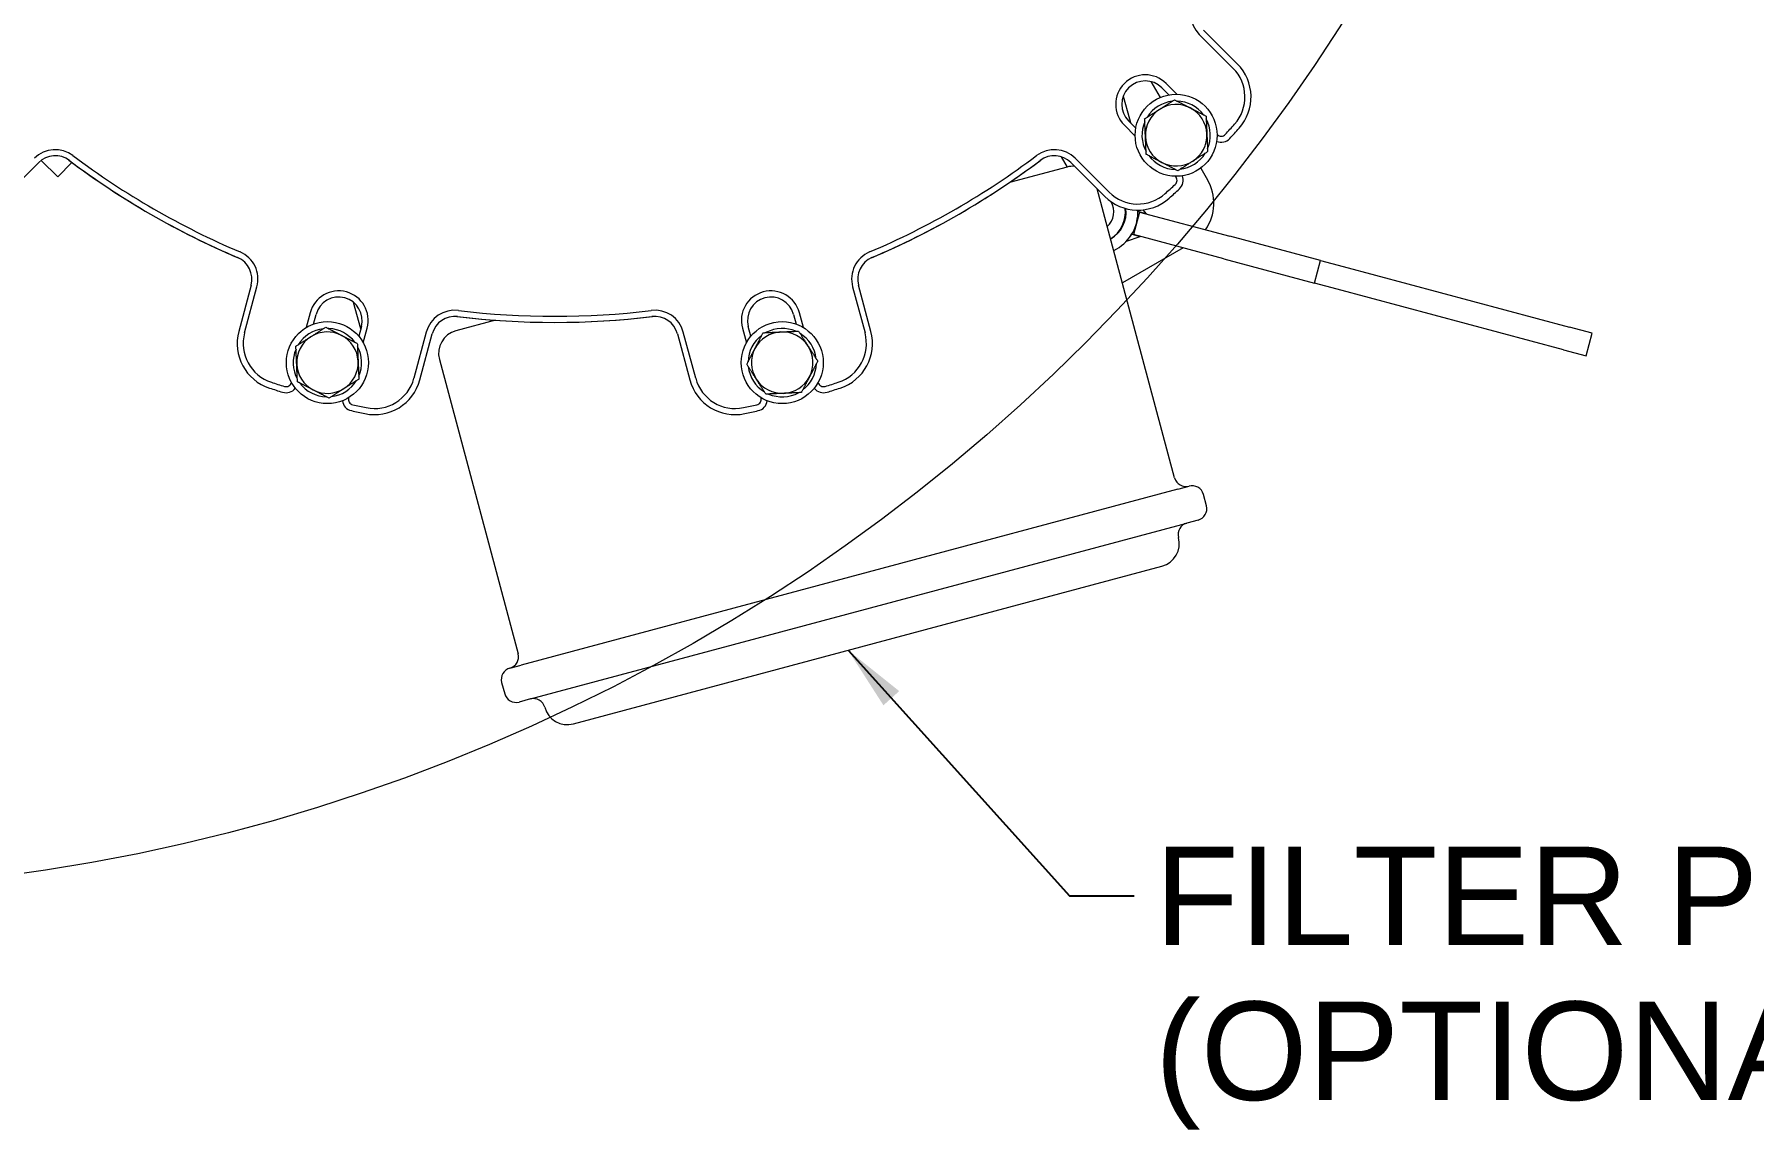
# Model space of a CAD drawing. Header units: inches. Extents: x 17 to 469, y 7 to 301.
# Drawn here: x 79.92 to 116.6, y 196.05 to 219.42 of the extents above; entities that cross this region are included whole.
import ezdxf

# ---------------------------------------------------------------- set-up
doc = ezdxf.new("R2010")
doc.units = ezdxf.units.IN
doc.header["$LTSCALE"] = 14
doc.header["$MEASUREMENT"] = 0
for name, color, linetype, lineweight in [('Symbol', 7, 'Continuous', 25), ('Symbol (ANSI)', 7, 'Continuous', 25), ('Visible', 7, 'Continuous', 18)]:
    doc.layers.add(name, color=color, linetype=linetype, lineweight=lineweight)
doc.styles.add('MEMCOR Medium', font='arial.ttf')
doc.styles.add('Standard D-E', font='arial.ttf')
doc.dimstyles.new('Default (ANSI)$7', dxfattribs={"dimscale": 14, "dimtxt": 0.15, "dimasz": 0.098425, "dimexe": 0.125, "dimexo": 0.0625, "dimgap": 0.031496, "dimtad": 0, "dimtih": 1, "dimtoh": 1, "dimdec": 4, "dimrnd": 1e-08, "dimzin": 3, "dimdsep": 46, "dimlunit": 5, "dimtxsty": 'MEMCOR Medium', "dimcen": 0.09, "dimdle": 0.393701, "dimclrd": 256, "dimclre": 256, "dimclrt": 256, "dimadec": 0, "dimazin": 1, "dimtfac": 0.8, "dimtofl": 0, "dimtmove": 0, "dimatfit": 3, "dimfxl": 1, "dimfrac": 1, "dimtolj": 1, "dimtzin": 4, "dimlwd": -1, "dimlwe": -1, "dimarcsym": 0})
doc.dimstyles.new('Default D-E$7', dxfattribs={"dimscale": 14, "dimtxt": 0.15, "dimasz": 0.098425, "dimexe": 0.125, "dimexo": 0.0625, "dimgap": 0.031496, "dimtad": 0, "dimtih": 1, "dimtoh": 1, "dimrnd": 1e-08, "dimzin": 4, "dimdsep": 46, "dimtxsty": 'Standard D-E', "dimcen": 0.09, "dimdle": 0.393701, "dimclrd": 256, "dimclre": 256, "dimclrt": 256, "dimadec": 0, "dimazin": 1, "dimtfac": 1, "dimtofl": 0, "dimtmove": 0, "dimatfit": 3, "dimfxl": 1, "dimtolj": 1, "dimtzin": 4, "dimlwd": -1, "dimlwe": -1, "dimarcsym": 0})

msp = doc.modelspace()

# ---------------------------------------------------------------- linework, layer by layer
at = {"layer": 'Visible'}
for p, q in [((104.76788, 219.41812), (105.48917, 218.69682)), ((105.58109, 218.78874), (104.8598, 219.51004)), ((103.73776, 218.40986), (103.93385, 218.07022)), ((103.97021, 218.2783), (104.12217, 218.12635)), ((104.29247, 218.1399), (104.06214, 218.37023)), ((103.14806, 218.09914), (103.2785, 217.61232)), ((103.41506, 217.41924), (103.26311, 217.5712)), ((103.2785, 217.61232), (103.29919, 217.53512)), ((103.66212, 217.65858), (103.66844, 217.6553)), ((103.17118, 217.47927), (103.40152, 217.24894)), ((105.15142, 217.28095), (105.15122, 217.28115)), ((101.82526, 216.80583), (101.95177, 216.58671)), ((79.28644, 215.96032), (80.00774, 216.68161)), ((80.41295, 216.37972), (80.06319, 216.72948)), ((80.41295, 216.37972), (80.71836, 216.68513)), ((101.94981, 216.58619), (100.7179, 216.2561)), ((102.03137, 216.68161), (102.75267, 215.96032)), ((102.84459, 216.05224), (102.1233, 216.77354)), ((104.80241, 216.56583), (104.94651, 216.31626)), ((104.24451, 209.95411), (102.59214, 216.12085)), ((104.26026, 216.39019), (104.26046, 216.38999)), ((103.49272, 215.62746), (103.36331, 215.1445)), ((103.63962, 215.5881), (103.45851, 215.63663)), ((103.49272, 215.62746), (105.42457, 215.10982)), ((103.56564, 215.67304), (103.63962, 215.5881)), ((102.88368, 215.056), (102.87829, 215.05289)), ((103.21598, 215.00413), (103.51021, 215.10514)), ((103.3291, 215.15367), (103.51021, 215.10514)), ((105.29516, 214.62686), (103.36331, 215.1445)), ((107.35642, 214.59219), (105.42457, 215.10982)), ((102.94528, 214.80289), (103.00868, 214.83949)), ((104.42447, 214.86016), (103.13017, 214.11289)), ((105.29516, 214.62686), (107.22701, 214.10922)), ((107.22701, 214.10922), (107.35642, 214.59219)), ((107.35642, 214.59219), (107.83938, 214.46278)), ((107.83938, 214.46278), (112.66901, 213.16868)), ((84.53946, 214.06522), (84.27545, 213.07991)), ((84.40102, 213.04627), (84.66503, 214.03157)), ((97.37408, 214.03157), (97.63809, 213.04627)), ((97.76366, 213.07991), (97.49965, 214.06522)), ((107.70997, 213.97981), (107.22701, 214.10922)), ((112.5396, 212.68572), (107.70997, 213.97981)), ((86.87845, 213.13519), (86.72732, 213.69922)), ((85.80016, 213.47694), (85.71585, 213.16231)), ((85.87011, 213.23573), (85.92573, 213.4433)), ((86.20091, 213.14144), (86.20123, 213.13432)), ((86.89166, 213.18448), (86.83604, 212.97691)), ((86.93292, 212.83619), (87.01723, 213.15083)), ((89.75342, 213.31817), (88.90981, 213.09213)), ((95.02188, 213.15083), (95.10619, 212.83619)), ((95.20307, 212.97691), (95.14745, 213.18448)), ((96.11338, 213.4433), (96.169, 213.23573)), ((96.32326, 213.16231), (96.23895, 213.47694)), ((113.15198, 213.03927), (112.66901, 213.16868)), ((88.27759, 213.06359), (88.01358, 212.07828)), ((88.13915, 212.04464), (88.40316, 213.02995)), ((93.63595, 213.02995), (93.89996, 212.04464)), ((94.02553, 212.07828), (93.76152, 213.06359)), ((95.5367, 213.06065), (95.54053, 213.05464)), ((113.02257, 212.55631), (113.15198, 213.03927)), ((88.55626, 212.47976), (90.23858, 206.20124)), ((112.5396, 212.68572), (113.02257, 212.55631)), ((85.40153, 211.98923), (85.40146, 211.98896)), ((86.61852, 211.66285), (86.6186, 211.66312)), ((95.42051, 211.66312), (95.42059, 211.66285)), ((96.63765, 211.98896), (96.63758, 211.98923)), ((104.30921, 209.71263), (90.30329, 205.95976)), ((104.30921, 209.71263), (104.55069, 209.77734)), ((104.92158, 209.35908), (104.85688, 209.60056)), ((90.4974, 205.23531), (104.50333, 208.98819)), ((104.74481, 209.05289), (104.50333, 208.98819)), ((91.41596, 204.70498), (103.973, 208.06963)), ((90.06181, 205.89505), (90.30329, 205.95976)), ((89.88503, 205.58887), (89.94973, 205.34738)), ((90.4974, 205.23531), (90.25592, 205.17061))]:
    msp.add_line(p, q, dxfattribs=at)
for centre, radius in [((74.05832, 241.12041), 40), ((104.27637, 217.26504), 0.875), ((86.16722, 212.41271), 0.875), ((95.87188, 212.41271), 0.875)]:
    msp.add_circle(centre, radius, dxfattribs=at)
for centre, radius, start, end in [((105.21335, 219.86359), 0.63, 143.09675, 225), ((104.87399, 218.08164), 0.87, 318.078591, 45), ((104.87399, 218.08164), 1, 318.078591, 45), ((103.61666, 217.92475), 0.63, 45, 225), ((103.61666, 217.92475), 0.5, 45, 225), ((104.27637, 217.26504), 0.7295, 96.602167, 147.352951), ((104.27637, 217.26504), 0.656, 62.543026, 122.543026), ((104.27637, 217.26504), 0.7295, 36.602167, 88.483884), ((104.27637, 217.26504), 0.7295, 156.602167, 208.483884), ((104.27637, 217.26504), 0.656, 122.543026, 182.543026), ((104.27637, 217.26504), 0.7295, 147.352951, 148.483884), ((104.27637, 217.26504), 0.656, 2.543026, 62.543026), ((104.27637, 217.26504), 0.7295, 336.602167, 28.483884), ((104.27637, 217.26504), 0.656, 182.543026, 242.543026), ((104.27637, 217.26504), 0.656, 302.543026, 2.543026), ((105.23627, 217.3658), 0.25, 247.738688, 317.219028), ((105.23627, 217.3658), 0.12, 225, 317.219028), ((91.01955, 230.52186), 19.49, 317.219028, 318.078591), ((91.01955, 230.52186), 19.62, 317.219028, 318.078591), ((80.36129, 216.32806), 0.63, 53.09675, 135), ((80.36129, 216.32806), 0.5, 53.09675, 135), ((91.01955, 230.52186), 17.12, 233.09675, 246.90325), ((91.01955, 230.52186), 17.12, 293.09675, 306.90325), ((101.67782, 216.32806), 0.63, 45, 126.90325), ((101.67782, 216.32806), 0.5, 45, 126.90325), ((104.27637, 217.26504), 0.7295, 216.602167, 268.483884), ((104.27637, 217.26504), 0.7295, 276.602167, 328.483884), ((91.01955, 230.52186), 17.25021, 233.049065, 246.950935), ((91.01955, 230.52186), 17.25, 233.09675, 246.90325), ((91.01955, 230.52186), 17.25021, 293.049065, 306.950935), ((91.01955, 230.52186), 17.25, 293.09675, 306.90325), ((102.07922, 216.10322), 0.5, 86.383787, 105), ((104.27637, 217.26504), 0.656, 242.543026, 302.543026), ((91.01955, 230.52186), 19.49, 311.921409, 312.780972), ((91.01955, 230.52186), 19.62, 311.921409, 312.780972), ((104.17561, 216.30514), 0.12, 312.780972, 45), ((104.17561, 216.30514), 0.25, 312.780972, 22.261312), ((104.08048, 215.81626), 1, 325.458746, 30), ((103.45977, 216.66742), 1, 225, 311.921409), ((102.50404, 215.63356), 0.44, 313.687572, 28.886663), ((103.45977, 216.66742), 0.87, 225, 311.921409), ((102.50404, 215.63356), 0.69, 302.824845, 5.892033), ((102.55868, 215.61892), 0.65, 300, 7.238715), ((102.55868, 215.61892), 0.9, 300, 3.089691), ((102.55868, 215.61892), 0.9, 1.12762, 3.089691), ((102.55868, 215.61892), 0.9, 316.914066, 328.87238), ((84.0565, 214.19463), 0.5, 345, 66.90325), ((84.0565, 214.19463), 0.63, 345, 66.90325), ((97.98261, 214.19463), 0.63, 113.09675, 195), ((97.98261, 214.19463), 0.5, 113.09675, 195), ((86.40869, 213.31389), 0.63, 345, 165), ((95.63042, 213.31389), 0.63, 15, 195), ((86.40869, 213.31389), 0.5, 345, 165), ((88.88613, 212.90054), 0.63, 83.09675, 165), ((91.01955, 230.52186), 17.12, 263.09675, 276.90325), ((93.15298, 212.90054), 0.63, 15, 96.90325), ((95.63042, 213.31389), 0.5, 15, 195), ((86.16722, 212.41271), 0.7295, 96.602167, 148.483884), ((86.16722, 212.41271), 0.7295, 87.352951, 88.483884), ((86.16722, 212.41271), 0.7295, 36.602167, 87.352951), ((88.88613, 212.90054), 0.5, 83.09675, 165), ((91.01955, 230.52186), 17.25021, 263.049065, 276.950935), ((91.01955, 230.52186), 17.25, 263.09675, 276.90325), ((93.15298, 212.90054), 0.5, 15, 96.90325), ((95.87188, 212.41271), 0.7295, 66.602167, 117.352951), ((85.24137, 212.82109), 1, 165, 251.921409), ((85.24137, 212.82109), 0.87, 165, 251.921409), ((86.16722, 212.41271), 0.656, 122.543026, 182.543026), ((86.16722, 212.41271), 0.656, 62.543026, 122.543026), ((86.16722, 212.41271), 0.656, 2.543026, 62.543026), ((86.16722, 212.41271), 0.7295, 336.602167, 28.483884), ((89.03922, 212.60917), 0.5, 105, 195), ((95.87188, 212.41271), 0.7295, 126.602167, 178.483884), ((95.87188, 212.41271), 0.656, 92.543026, 152.543026), ((95.87188, 212.41271), 0.7295, 117.352951, 118.483884), ((95.87188, 212.41271), 0.656, 32.543026, 92.543026), ((95.87188, 212.41271), 0.7295, 6.602167, 58.483884), ((95.87188, 212.41271), 0.656, 332.543026, 32.543026), ((96.79774, 212.82109), 0.87, 288.078591, 15), ((96.79774, 212.82109), 1, 288.078591, 15), ((86.16722, 212.41271), 0.7295, 156.602167, 208.483884), ((86.16722, 212.41271), 0.656, 302.543026, 2.543026), ((95.87188, 212.41271), 0.656, 152.543026, 212.543026), ((95.87188, 212.41271), 0.7295, 306.602167, 358.483884), ((86.16722, 212.41271), 0.656, 182.543026, 242.543026), ((86.16722, 212.41271), 0.7295, 276.602167, 328.483884), ((87.17322, 212.30346), 1, 258.078591, 345), ((87.17322, 212.30346), 0.87, 258.078591, 345), ((94.86588, 212.30346), 1, 195, 281.921409), ((94.86588, 212.30346), 0.87, 195, 281.921409), ((95.87188, 212.41271), 0.7295, 186.602167, 238.483884), ((95.87188, 212.41271), 0.656, 212.543026, 272.543026), ((95.87188, 212.41271), 0.656, 272.543026, 332.543026), ((91.01955, 230.52186), 19.62, 251.921409, 252.780972), ((91.01955, 230.52186), 19.49, 251.921409, 252.780972), ((85.28554, 212.02002), 0.25, 252.780972, 322.261312), ((85.28554, 212.02002), 0.12, 252.780972, 345), ((86.16722, 212.41271), 0.7295, 216.602167, 268.483884), ((86.16722, 212.41271), 0.656, 242.543026, 302.543026), ((86.73443, 211.63179), 0.12, 165, 257.219028), ((95.30468, 211.63179), 0.12, 282.780972, 15), ((95.87188, 212.41271), 0.7295, 246.602167, 298.483884), ((96.75356, 212.02002), 0.25, 217.738688, 287.219028), ((96.75356, 212.02002), 0.12, 195, 287.219028), ((91.01955, 230.52186), 19.49, 287.219028, 288.078591), ((91.01955, 230.52186), 19.62, 287.219028, 288.078591), ((86.73443, 211.63179), 0.25, 187.738688, 257.219028), ((91.01955, 230.52186), 19.62, 257.219028, 258.078591), ((91.01955, 230.52186), 19.49, 257.219028, 258.078591), ((91.01955, 230.52186), 19.49, 281.921409, 282.780972), ((91.01955, 230.52186), 19.62, 281.921409, 282.780972), ((95.30468, 211.63179), 0.25, 282.780972, 352.261312), ((104.48599, 210.01882), 0.25, 195, 285), ((104.6154, 209.53586), 0.25, 15, 105), ((104.6801, 209.29438), 0.25, 285, 15), ((104.56803, 208.74671), 0.25, 105, 195), ((103.84359, 208.55259), 0.5, 285, 15), ((89.9971, 206.13653), 0.25, 285, 15), ((90.12651, 205.65357), 0.25, 105, 195), ((90.19122, 205.41209), 0.25, 195, 285), ((90.56211, 204.99383), 0.25, 15, 105), ((91.28655, 205.18795), 0.5, 195, 285)]:
    msp.add_arc(centre, radius, start, end, dxfattribs=at)
for points in [[(103.92348, 217.81804), (104.07166, 217.9126), (104.24276, 218.02178)], [(104.24276, 218.02178), (104.42286, 217.9282), (104.57884, 217.84715)], [(103.60421, 217.61431), (103.77531, 217.72349), (103.92348, 217.81804)], [(103.62101, 217.23594), (103.61321, 217.41154), (103.60421, 217.61431)], [(104.57884, 217.84715), (104.73481, 217.7661), (104.91492, 217.67252)], [(104.91492, 217.67252), (104.92392, 217.46975), (104.93172, 217.29415)], [(103.63782, 216.85757), (103.62881, 217.06034), (103.62101, 217.23594)], [(104.93172, 217.29415), (104.93952, 217.11855), (104.94853, 216.91578)], [(103.9739, 216.68294), (103.81792, 216.76398), (103.63782, 216.85757)], [(104.94853, 216.91578), (104.77743, 216.8066), (104.62925, 216.71204)], [(104.30998, 216.50831), (104.12987, 216.60189), (103.9739, 216.68294)], [(104.62925, 216.71204), (104.48107, 216.61749), (104.30998, 216.50831)], [(85.81434, 212.96571), (85.96252, 213.06027), (86.13361, 213.16945)], [(86.13361, 213.16945), (86.31372, 213.07587), (86.46969, 212.99482)], [(85.49507, 212.76198), (85.66616, 212.87116), (85.81434, 212.96571)], [(85.51187, 212.38361), (85.50407, 212.55921), (85.49507, 212.76198)], [(86.46969, 212.99482), (86.62567, 212.91377), (86.80577, 212.82019)], [(86.80577, 212.82019), (86.81478, 212.61742), (86.82258, 212.44182)], [(95.28978, 212.71518), (95.37082, 212.87116), (95.46441, 213.05126)], [(95.46441, 213.05126), (95.66718, 213.06027), (95.84278, 213.06807)], [(95.84278, 213.06807), (96.01838, 213.07587), (96.22115, 213.08487)], [(96.22115, 213.08487), (96.33033, 212.91377), (96.42488, 212.7656)], [(96.42488, 212.7656), (96.51944, 212.61742), (96.62862, 212.44632)], [(86.82258, 212.44182), (86.83038, 212.26622), (86.83938, 212.06345)], [(95.11515, 212.37911), (95.20873, 212.55921), (95.28978, 212.71518)], [(96.62862, 212.44632), (96.53504, 212.26622), (96.45399, 212.11024)], [(85.52867, 212.00524), (85.51967, 212.20801), (85.51187, 212.38361)], [(86.83938, 212.06345), (86.66828, 211.95427), (86.52011, 211.85971)], [(95.31888, 212.05983), (95.22433, 212.20801), (95.11515, 212.37911)], [(95.52262, 211.74056), (95.41344, 211.91165), (95.31888, 212.05983)], [(96.45399, 212.11024), (96.37294, 211.95427), (96.27936, 211.77417)], [(85.86475, 211.83061), (85.70878, 211.91165), (85.52867, 212.00524)], [(86.20083, 211.65598), (86.02073, 211.74956), (85.86475, 211.83061)], [(86.52011, 211.85971), (86.37193, 211.76516), (86.20083, 211.65598)], [(95.90099, 211.75736), (95.72539, 211.74956), (95.52262, 211.74056)], [(96.27936, 211.77417), (96.07659, 211.76516), (95.90099, 211.75736)]]:
    msp.add_rational_spline(points, [1, 1.0379548493, 1], degree=2, dxfattribs=at)

# ---------------------------------------------------------------- texts
at = {"layer": 'Symbol', "insert": (103.82267, 202.08253), "char_height": 2.1000001, "width": 41.2429149, "attachment_point": 1, "line_spacing_factor": 0.944221, "style": 'Standard D-E'}
msp.add_mtext('\\fArial|b0|i0;FILTER PROGRAMMER\\P\\fArial|b0|i0;(OPTIONAL MOUNTING SIDE)', dxfattribs=at)

# ---------------------------------------------------------------- leaders
at = {"layer": 'Symbol', "annotation_type": 0, "has_hookline": 1, "hookline_direction": 0, "text_width": 40.95287}
msp.add_leader([(97.27689, 206.27541), (102.00377, 201.03253), (103.38173, 201.03253)], dimstyle='Default D-E$7', override={"dimtad": 0}, dxfattribs=at)
at = {"layer": 'Symbol (ANSI)', "annotation_type": 0, "has_hookline": 1, "hookline_direction": 1, "text_width": 39.54475}
msp.add_leader([(81.49302, 235.00589), (64.17076, 197.17259), (62.7928, 197.17259)], dimstyle='Default (ANSI)$7', override={"dimtad": 0}, dxfattribs=at)

doc.saveas('drawing.dxf')
